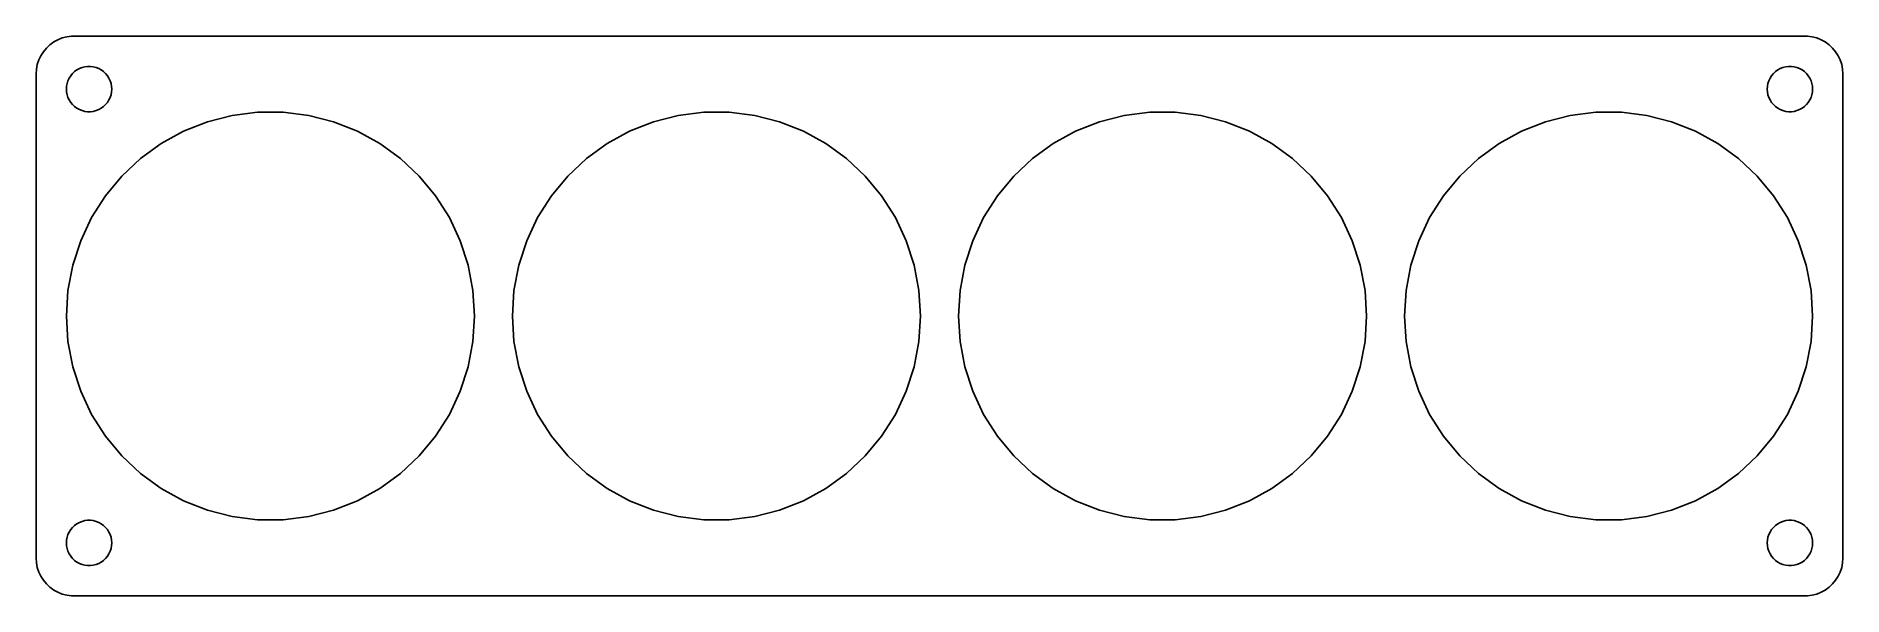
# Model space of a CAD drawing. Header units: metres. Extents: x -120 to 120, y -37 to 37.
import ezdxf

# ---------------------------------------------------------------- set-up
doc = ezdxf.new("R2010")
doc.units = ezdxf.units.M

msp = doc.modelspace()

# ---------------------------------------------------------------- linework, layer by layer
for p, q in [((-117.687, 35.8526), (-118.145, 35.4227)), ((-117.179, 36.2216), (-117.687, 35.8526)), ((-116.629, 36.5241), (-117.179, 36.2216)), ((-116.045, 36.7553), (-116.629, 36.5241)), ((-115.437, 36.9114), (-116.045, 36.7553)), ((-114.814, 36.9901), (-115.437, 36.9114)), ((114.814, 36.9901), (-114.814, 36.9901)), ((115.437, 36.9114), (114.814, 36.9901)), ((116.045, 36.7553), (115.437, 36.9114)), ((116.629, 36.5241), (116.045, 36.7553)), ((117.179, 36.2216), (116.629, 36.5241)), ((117.687, 35.8526), (117.179, 36.2216)), ((118.145, 35.4227), (117.687, 35.8526)), ((-119.149, 33.8406), (-119.343, 33.2434)), ((-118.882, 34.4088), (-119.149, 33.8406)), ((-118.545, 34.9389), (-118.882, 34.4088)), ((-118.145, 35.4227), (-118.545, 34.9389)), ((118.545, 34.9389), (118.145, 35.4227)), ((118.882, 34.4088), (118.545, 34.9389)), ((119.149, 33.8406), (118.882, 34.4088)), ((119.343, 33.2434), (119.149, 33.8406)), ((-119.461, 32.6267), (-119.5, 32)), ((-119.5, 32), (-119.5, -32)), ((-119.343, 33.2434), (-119.461, 32.6267)), ((-115.406, 30.7461), (-115.289, 31.1044)), ((-115.289, 31.1044), (-115.129, 31.4453)), ((-115.129, 31.4453), (-114.927, 31.7634)), ((-114.927, 31.7634), (-114.687, 32.0536)), ((-114.687, 32.0536), (-114.412, 32.3115)), ((-114.412, 32.3115), (-114.107, 32.533)), ((-114.107, 32.533), (-113.777, 32.7145)), ((-113.777, 32.7145), (-113.427, 32.8532)), ((-113.427, 32.8532), (-113.062, 32.9469)), ((-113.062, 32.9469), (-112.688, 32.9941)), ((-112.688, 32.9941), (-112.312, 32.9941)), ((-112.312, 32.9941), (-111.938, 32.9469)), ((-111.938, 32.9469), (-111.573, 32.8532)), ((-111.573, 32.8532), (-111.223, 32.7145)), ((-111.223, 32.7145), (-110.893, 32.533)), ((-110.893, 32.533), (-110.588, 32.3115)), ((-110.588, 32.3115), (-110.313, 32.0536)), ((-110.313, 32.0536), (-110.073, 31.7634)), ((-110.073, 31.7634), (-109.871, 31.4453)), ((-109.871, 31.4453), (-109.711, 31.1044)), ((-109.711, 31.1044), (-109.594, 30.7461)), ((109.594, 30.7461), (109.711, 31.1044)), ((109.711, 31.1044), (109.871, 31.4453)), ((109.871, 31.4453), (110.073, 31.7634)), ((110.073, 31.7634), (110.313, 32.0536)), ((110.313, 32.0536), (110.588, 32.3115)), ((110.588, 32.3115), (110.893, 32.533)), ((110.893, 32.533), (111.223, 32.7145)), ((111.223, 32.7145), (111.573, 32.8532)), ((111.573, 32.8532), (111.938, 32.9469)), ((111.938, 32.9469), (112.312, 32.9941)), ((112.312, 32.9941), (112.688, 32.9941)), ((112.688, 32.9941), (113.062, 32.9469)), ((113.062, 32.9469), (113.427, 32.8532)), ((113.427, 32.8532), (113.777, 32.7145)), ((113.777, 32.7145), (114.107, 32.533)), ((114.107, 32.533), (114.412, 32.3115)), ((114.412, 32.3115), (114.687, 32.0536)), ((114.687, 32.0536), (114.927, 31.7634)), ((114.927, 31.7634), (115.129, 31.4453)), ((115.129, 31.4453), (115.289, 31.1044)), ((115.289, 31.1044), (115.406, 30.7461)), ((119.461, 32.6267), (119.343, 33.2434)), ((119.5, 32), (119.461, 32.6267)), ((119.5, -32), (119.5, 32)), ((-115.5, 30), (-115.476, 30.376)), ((-115.476, 29.624), (-115.5, 30)), ((-115.476, 30.376), (-115.406, 30.7461)), ((-115.406, 29.2539), (-115.476, 29.624)), ((-115.289, 28.8956), (-115.406, 29.2539)), ((-115.129, 28.5547), (-115.289, 28.8956)), ((-109.711, 28.8956), (-109.871, 28.5547)), ((-109.594, 29.2539), (-109.711, 28.8956)), ((-109.594, 30.7461), (-109.524, 30.376)), ((-109.524, 29.624), (-109.594, 29.2539)), ((-109.524, 30.376), (-109.5, 30)), ((-109.5, 30), (-109.524, 29.624)), ((109.5, 30), (109.524, 30.376)), ((109.524, 29.624), (109.5, 30)), ((109.524, 30.376), (109.594, 30.7461)), ((109.594, 29.2539), (109.524, 29.624)), ((109.711, 28.8956), (109.594, 29.2539)), ((109.871, 28.5547), (109.711, 28.8956)), ((115.289, 28.8956), (115.129, 28.5547)), ((115.406, 29.2539), (115.289, 28.8956)), ((115.406, 30.7461), (115.476, 30.376)), ((115.476, 29.624), (115.406, 29.2539)), ((115.476, 30.376), (115.5, 30)), ((115.5, 30), (115.476, 29.624)), ((-114.927, 28.2366), (-115.129, 28.5547)), ((-114.687, 27.9464), (-114.927, 28.2366)), ((-114.412, 27.6884), (-114.687, 27.9464)), ((-114.107, 27.467), (-114.412, 27.6884)), ((-113.777, 27.2855), (-114.107, 27.467)), ((-113.427, 27.1468), (-113.777, 27.2855)), ((-113.062, 27.0531), (-113.427, 27.1468)), ((-112.688, 27.0059), (-113.062, 27.0531)), ((-112.312, 27.0059), (-112.688, 27.0059)), ((-111.938, 27.0531), (-112.312, 27.0059)), ((-111.573, 27.1468), (-111.938, 27.0531)), ((-111.223, 27.2855), (-111.573, 27.1468)), ((-110.893, 27.467), (-111.223, 27.2855)), ((-110.588, 27.6884), (-110.893, 27.467)), ((-110.313, 27.9464), (-110.588, 27.6884)), ((-110.073, 28.2366), (-110.313, 27.9464)), ((-109.871, 28.5547), (-110.073, 28.2366)), ((-96.8435, 25.6785), (-93.5593, 26.5217)), ((-93.5593, 26.5217), (-90.1953, 26.9467)), ((-90.1953, 26.9467), (-86.8047, 26.9467)), ((-86.8047, 26.9467), (-83.4407, 26.5217)), ((-83.4407, 26.5217), (-80.1565, 25.6785)), ((-37.8435, 25.6785), (-34.5593, 26.5217)), ((-34.5593, 26.5217), (-31.1953, 26.9467)), ((-31.1953, 26.9467), (-27.8046, 26.9467)), ((-27.8046, 26.9467), (-24.4407, 26.5217)), ((-24.4407, 26.5217), (-21.1565, 25.6785)), ((21.1565, 25.6785), (24.4407, 26.5217)), ((24.4407, 26.5217), (27.8046, 26.9467)), ((27.8046, 26.9467), (31.1953, 26.9467)), ((31.1953, 26.9467), (34.5593, 26.5217)), ((34.5593, 26.5217), (37.8435, 25.6785)), ((80.1565, 25.6785), (83.4407, 26.5217)), ((83.4407, 26.5217), (86.8047, 26.9467)), ((86.8047, 26.9467), (90.1953, 26.9467)), ((90.1953, 26.9467), (93.5593, 26.5217)), ((93.5593, 26.5217), (96.8435, 25.6785)), ((110.073, 28.2366), (109.871, 28.5547)), ((110.313, 27.9464), (110.073, 28.2366)), ((110.588, 27.6884), (110.313, 27.9464)), ((110.893, 27.467), (110.588, 27.6884)), ((111.223, 27.2855), (110.893, 27.467)), ((111.573, 27.1468), (111.223, 27.2855)), ((111.938, 27.0531), (111.573, 27.1468)), ((112.312, 27.0059), (111.938, 27.0531)), ((112.688, 27.0059), (112.312, 27.0059)), ((113.062, 27.0531), (112.688, 27.0059)), ((113.427, 27.1468), (113.062, 27.0531)), ((113.777, 27.2855), (113.427, 27.1468)), ((114.107, 27.467), (113.777, 27.2855)), ((114.412, 27.6884), (114.107, 27.467)), ((114.687, 27.9464), (114.412, 27.6884)), ((114.927, 28.2366), (114.687, 27.9464)), ((115.129, 28.5547), (114.927, 28.2366)), ((-102.967, 22.7968), (-99.996, 24.4303)), ((-99.996, 24.4303), (-96.8435, 25.6785)), ((-80.1565, 25.6785), (-77.004, 24.4303)), ((-77.004, 24.4303), (-74.0327, 22.7968)), ((-43.9673, 22.7968), (-40.996, 24.4303)), ((-40.996, 24.4303), (-37.8435, 25.6785)), ((-21.1565, 25.6785), (-18.004, 24.4303)), ((-18.004, 24.4303), (-15.0327, 22.7968)), ((15.0327, 22.7968), (18.004, 24.4303)), ((18.004, 24.4303), (21.1565, 25.6785)), ((37.8435, 25.6785), (40.996, 24.4303)), ((40.996, 24.4303), (43.9673, 22.7968)), ((74.0327, 22.7968), (77.004, 24.4303)), ((77.004, 24.4303), (80.1565, 25.6785)), ((96.8435, 25.6785), (99.996, 24.4303)), ((99.996, 24.4303), (102.967, 22.7968)), ((-105.71, 20.8038), (-102.967, 22.7968)), ((-74.0327, 22.7968), (-71.2896, 20.8038)), ((-46.7104, 20.8038), (-43.9673, 22.7968)), ((-15.0327, 22.7968), (-12.2896, 20.8038)), ((12.2896, 20.8038), (15.0327, 22.7968)), ((43.9673, 22.7968), (46.7104, 20.8038)), ((71.2896, 20.8038), (74.0327, 22.7968)), ((102.967, 22.7968), (105.71, 20.8038)), ((-108.182, 18.4828), (-105.71, 20.8038)), ((-71.2896, 20.8038), (-68.8178, 18.4828)), ((-49.1821, 18.4828), (-46.7104, 20.8038)), ((-12.2896, 20.8038), (-9.81784, 18.4828)), ((9.81784, 18.4828), (12.2896, 20.8038)), ((46.7104, 20.8038), (49.1821, 18.4828)), ((68.8178, 18.4828), (71.2896, 20.8038)), ((105.71, 20.8038), (108.182, 18.4828)), ((-110.343, 15.8702), (-108.182, 18.4828)), ((-68.8178, 18.4828), (-66.6565, 15.8702)), ((-51.3435, 15.8702), (-49.1821, 18.4828)), ((-9.81784, 18.4828), (-7.65654, 15.8702)), ((7.65654, 15.8702), (9.81784, 18.4828)), ((49.1821, 18.4828), (51.3435, 15.8702)), ((66.6565, 15.8702), (68.8178, 18.4828)), ((108.182, 18.4828), (110.343, 15.8702)), ((-112.16, 13.0073), (-110.343, 15.8702)), ((-66.6565, 15.8702), (-64.8397, 13.0073)), ((-53.1603, 13.0073), (-51.3435, 15.8702)), ((-7.65654, 15.8702), (-5.83971, 13.0073)), ((5.83971, 13.0073), (7.65654, 15.8702)), ((51.3435, 15.8702), (53.1603, 13.0073)), ((64.8397, 13.0073), (66.6565, 15.8702)), ((110.343, 15.8702), (112.16, 13.0073)), ((-113.604, 9.93936), (-112.16, 13.0073)), ((-64.8397, 13.0073), (-63.396, 9.93936)), ((-54.604, 9.93936), (-53.1603, 13.0073)), ((-5.83971, 13.0073), (-4.39603, 9.93936)), ((4.39603, 9.93936), (5.83971, 13.0073)), ((53.1603, 13.0073), (54.604, 9.93936)), ((63.396, 9.93936), (64.8397, 13.0073)), ((112.16, 13.0073), (113.604, 9.93936)), ((-114.652, 6.71461), (-113.604, 9.93936)), ((-63.396, 9.93936), (-62.3483, 6.71461)), ((-55.6517, 6.71461), (-54.604, 9.93936)), ((-4.39603, 9.93936), (-3.34825, 6.71461)), ((3.34825, 6.71461), (4.39603, 9.93936)), ((54.604, 9.93936), (55.6517, 6.71461)), ((62.3483, 6.71461), (63.396, 9.93936)), ((113.604, 9.93936), (114.652, 6.71461)), ((-115.287, 3.38399), (-114.652, 6.71461)), ((-62.3483, 6.71461), (-61.7129, 3.38399)), ((-56.2871, 3.38399), (-55.6517, 6.71461)), ((-3.34825, 6.71461), (-2.71289, 3.38399)), ((2.71289, 3.38399), (3.34825, 6.71461)), ((55.6517, 6.71461), (56.2871, 3.38399)), ((61.7129, 3.38399), (62.3483, 6.71461)), ((114.652, 6.71461), (115.287, 3.38399)), ((-115.5, 0), (-115.287, 3.38399)), ((-61.7129, 3.38399), (-61.5, 0)), ((-56.5, 0), (-56.2871, 3.38399)), ((-2.71289, 3.38399), (-2.5, 0)), ((2.5, 0), (2.71289, 3.38399)), ((56.2871, 3.38399), (56.5, 0)), ((61.5, 0), (61.7129, 3.38399)), ((115.287, 3.38399), (115.5, 0)), ((-115.287, -3.38399), (-115.5, 0)), ((-61.5, 0), (-61.7129, -3.38399)), ((-56.2871, -3.38399), (-56.5, 0)), ((-2.5, 0), (-2.71289, -3.38399)), ((2.71289, -3.38399), (2.5, 0)), ((56.5, 0), (56.2871, -3.38399)), ((61.7129, -3.38399), (61.5, 0)), ((115.5, 0), (115.287, -3.38399)), ((-114.652, -6.71461), (-115.287, -3.38399)), ((-61.7129, -3.38399), (-62.3483, -6.71461)), ((-55.6517, -6.71461), (-56.2871, -3.38399)), ((-2.71289, -3.38399), (-3.34825, -6.71461)), ((3.34825, -6.71461), (2.71289, -3.38399)), ((56.2871, -3.38399), (55.6517, -6.71461)), ((62.3483, -6.71461), (61.7129, -3.38399)), ((115.287, -3.38399), (114.652, -6.71461)), ((-113.604, -9.93936), (-114.652, -6.71461)), ((-62.3483, -6.71461), (-63.396, -9.93936)), ((-54.604, -9.93936), (-55.6517, -6.71461)), ((-3.34825, -6.71461), (-4.39603, -9.93936)), ((4.39603, -9.93936), (3.34825, -6.71461)), ((55.6517, -6.71461), (54.604, -9.93936)), ((63.396, -9.93936), (62.3483, -6.71461)), ((114.652, -6.71461), (113.604, -9.93936)), ((-112.16, -13.0073), (-113.604, -9.93936)), ((-63.396, -9.93936), (-64.8397, -13.0073)), ((-53.1603, -13.0073), (-54.604, -9.93936)), ((-4.39603, -9.93936), (-5.83971, -13.0073)), ((5.83971, -13.0073), (4.39603, -9.93936)), ((54.604, -9.93936), (53.1603, -13.0073)), ((64.8397, -13.0073), (63.396, -9.93936)), ((113.604, -9.93936), (112.16, -13.0073)), ((-110.343, -15.8702), (-112.16, -13.0073)), ((-64.8397, -13.0073), (-66.6565, -15.8702)), ((-51.3435, -15.8702), (-53.1603, -13.0073)), ((-5.83971, -13.0073), (-7.65654, -15.8702)), ((7.65654, -15.8702), (5.83971, -13.0073)), ((53.1603, -13.0073), (51.3435, -15.8702)), ((66.6565, -15.8702), (64.8397, -13.0073)), ((112.16, -13.0073), (110.343, -15.8702)), ((-108.182, -18.4828), (-110.343, -15.8702)), ((-66.6565, -15.8702), (-68.8178, -18.4828)), ((-49.1821, -18.4828), (-51.3435, -15.8702)), ((-7.65654, -15.8702), (-9.81784, -18.4828)), ((9.81784, -18.4828), (7.65654, -15.8702)), ((51.3435, -15.8702), (49.1821, -18.4828)), ((68.8178, -18.4828), (66.6565, -15.8702)), ((110.343, -15.8702), (108.182, -18.4828)), ((-105.71, -20.8038), (-108.182, -18.4828)), ((-68.8178, -18.4828), (-71.2896, -20.8038)), ((-46.7104, -20.8038), (-49.1821, -18.4828)), ((-9.81784, -18.4828), (-12.2896, -20.8038)), ((12.2896, -20.8038), (9.81784, -18.4828)), ((49.1821, -18.4828), (46.7104, -20.8038)), ((71.2896, -20.8038), (68.8178, -18.4828)), ((108.182, -18.4828), (105.71, -20.8038)), ((-102.967, -22.7968), (-105.71, -20.8038)), ((-71.2896, -20.8038), (-74.0327, -22.7968)), ((-43.9673, -22.7968), (-46.7104, -20.8038)), ((-12.2896, -20.8038), (-15.0327, -22.7968)), ((15.0327, -22.7968), (12.2896, -20.8038)), ((46.7104, -20.8038), (43.9673, -22.7968)), ((74.0327, -22.7968), (71.2896, -20.8038)), ((105.71, -20.8038), (102.967, -22.7968)), ((-99.996, -24.4303), (-102.967, -22.7968)), ((-74.0327, -22.7968), (-77.004, -24.4303)), ((-40.996, -24.4303), (-43.9673, -22.7968)), ((-15.0327, -22.7968), (-18.004, -24.4303)), ((18.004, -24.4303), (15.0327, -22.7968)), ((43.9673, -22.7968), (40.996, -24.4303)), ((77.004, -24.4303), (74.0327, -22.7968)), ((102.967, -22.7968), (99.996, -24.4303)), ((-96.8435, -25.6785), (-99.996, -24.4303)), ((-93.5593, -26.5217), (-96.8435, -25.6785)), ((-80.1565, -25.6785), (-83.4407, -26.5217)), ((-77.004, -24.4303), (-80.1565, -25.6785)), ((-37.8435, -25.6785), (-40.996, -24.4303)), ((-34.5593, -26.5217), (-37.8435, -25.6785)), ((-21.1565, -25.6785), (-24.4407, -26.5217)), ((-18.004, -24.4303), (-21.1565, -25.6785)), ((21.1565, -25.6785), (18.004, -24.4303)), ((24.4407, -26.5217), (21.1565, -25.6785)), ((37.8435, -25.6785), (34.5593, -26.5217)), ((40.996, -24.4303), (37.8435, -25.6785)), ((80.1565, -25.6785), (77.004, -24.4303)), ((83.4407, -26.5217), (80.1565, -25.6785)), ((96.8435, -25.6785), (93.5593, -26.5217)), ((99.996, -24.4303), (96.8435, -25.6785)), ((-115.289, -28.8956), (-115.129, -28.5547)), ((-115.129, -28.5547), (-114.927, -28.2366)), ((-114.927, -28.2366), (-114.687, -27.9464)), ((-114.687, -27.9464), (-114.412, -27.6884)), ((-114.412, -27.6884), (-114.107, -27.467)), ((-114.107, -27.467), (-113.777, -27.2855)), ((-113.777, -27.2855), (-113.427, -27.1468)), ((-113.427, -27.1468), (-113.062, -27.0531)), ((-113.062, -27.0531), (-112.688, -27.0059)), ((-112.688, -27.0059), (-112.312, -27.0059)), ((-112.312, -27.0059), (-111.938, -27.0531)), ((-111.938, -27.0531), (-111.573, -27.1468)), ((-111.573, -27.1468), (-111.223, -27.2855)), ((-111.223, -27.2855), (-110.893, -27.467)), ((-110.893, -27.467), (-110.588, -27.6884)), ((-110.588, -27.6884), (-110.313, -27.9464)), ((-110.313, -27.9464), (-110.073, -28.2366)), ((-110.073, -28.2366), (-109.871, -28.5547)), ((-109.871, -28.5547), (-109.711, -28.8956)), ((-90.1953, -26.9467), (-93.5593, -26.5217)), ((-86.8047, -26.9467), (-90.1953, -26.9467)), ((-83.4407, -26.5217), (-86.8047, -26.9467)), ((-31.1953, -26.9467), (-34.5593, -26.5217)), ((-27.8046, -26.9467), (-31.1953, -26.9467)), ((-24.4407, -26.5217), (-27.8046, -26.9467)), ((27.8046, -26.9467), (24.4407, -26.5217)), ((31.1953, -26.9467), (27.8046, -26.9467)), ((34.5593, -26.5217), (31.1953, -26.9467)), ((86.8047, -26.9467), (83.4407, -26.5217)), ((90.1953, -26.9467), (86.8047, -26.9467)), ((93.5593, -26.5217), (90.1953, -26.9467)), ((109.711, -28.8956), (109.871, -28.5547)), ((109.871, -28.5547), (110.073, -28.2366)), ((110.073, -28.2366), (110.313, -27.9464)), ((110.313, -27.9464), (110.588, -27.6884)), ((110.588, -27.6884), (110.893, -27.467)), ((110.893, -27.467), (111.223, -27.2855)), ((111.223, -27.2855), (111.573, -27.1468)), ((111.573, -27.1468), (111.938, -27.0531)), ((111.938, -27.0531), (112.312, -27.0059)), ((112.312, -27.0059), (112.688, -27.0059)), ((112.688, -27.0059), (113.062, -27.0531)), ((113.062, -27.0531), (113.427, -27.1468)), ((113.427, -27.1468), (113.777, -27.2855)), ((113.777, -27.2855), (114.107, -27.467)), ((114.107, -27.467), (114.412, -27.6884)), ((114.412, -27.6884), (114.687, -27.9464)), ((114.687, -27.9464), (114.927, -28.2366)), ((114.927, -28.2366), (115.129, -28.5547)), ((115.129, -28.5547), (115.289, -28.8956)), ((-115.5, -30), (-115.476, -29.624)), ((-115.476, -30.376), (-115.5, -30)), ((-115.476, -29.624), (-115.406, -29.2539)), ((-115.406, -30.7461), (-115.476, -30.376)), ((-115.406, -29.2539), (-115.289, -28.8956)), ((-115.289, -31.1044), (-115.406, -30.7461)), ((-109.711, -28.8956), (-109.594, -29.2539)), ((-109.594, -30.7461), (-109.711, -31.1044)), ((-109.594, -29.2539), (-109.524, -29.624)), ((-109.524, -30.376), (-109.594, -30.7461)), ((-109.524, -29.624), (-109.5, -30)), ((-109.5, -30), (-109.524, -30.376)), ((109.5, -30), (109.524, -29.624)), ((109.524, -30.376), (109.5, -30)), ((109.524, -29.624), (109.594, -29.2539)), ((109.594, -30.7461), (109.524, -30.376)), ((109.594, -29.2539), (109.711, -28.8956)), ((109.711, -31.1044), (109.594, -30.7461)), ((115.289, -28.8956), (115.406, -29.2539)), ((115.406, -30.7461), (115.289, -31.1044)), ((115.406, -29.2539), (115.476, -29.624)), ((115.476, -30.376), (115.406, -30.7461)), ((115.476, -29.624), (115.5, -30)), ((115.5, -30), (115.476, -30.376)), ((-119.5, -32), (-119.461, -32.6267)), ((-119.461, -32.6267), (-119.343, -33.2434)), ((-119.343, -33.2434), (-119.149, -33.8406)), ((-115.129, -31.4453), (-115.289, -31.1044)), ((-114.927, -31.7634), (-115.129, -31.4453)), ((-114.687, -32.0536), (-114.927, -31.7634)), ((-114.412, -32.3115), (-114.687, -32.0536)), ((-114.107, -32.533), (-114.412, -32.3115)), ((-113.777, -32.7145), (-114.107, -32.533)), ((-113.427, -32.8532), (-113.777, -32.7145)), ((-113.062, -32.9469), (-113.427, -32.8532)), ((-112.688, -32.9941), (-113.062, -32.9469)), ((-112.312, -32.9941), (-112.688, -32.9941)), ((-111.938, -32.9469), (-112.312, -32.9941)), ((-111.573, -32.8532), (-111.938, -32.9469)), ((-111.223, -32.7145), (-111.573, -32.8532)), ((-110.893, -32.533), (-111.223, -32.7145)), ((-110.588, -32.3115), (-110.893, -32.533)), ((-110.313, -32.0536), (-110.588, -32.3115)), ((-110.073, -31.7634), (-110.313, -32.0536)), ((-109.871, -31.4453), (-110.073, -31.7634)), ((-109.711, -31.1044), (-109.871, -31.4453)), ((109.871, -31.4453), (109.711, -31.1044)), ((110.073, -31.7634), (109.871, -31.4453)), ((110.313, -32.0536), (110.073, -31.7634)), ((110.588, -32.3115), (110.313, -32.0536)), ((110.893, -32.533), (110.588, -32.3115)), ((111.223, -32.7145), (110.893, -32.533)), ((111.573, -32.8532), (111.223, -32.7145)), ((111.938, -32.9469), (111.573, -32.8532)), ((112.312, -32.9941), (111.938, -32.9469)), ((112.688, -32.9941), (112.312, -32.9941)), ((113.062, -32.9469), (112.688, -32.9941)), ((113.427, -32.8532), (113.062, -32.9469)), ((113.777, -32.7145), (113.427, -32.8532)), ((114.107, -32.533), (113.777, -32.7145)), ((114.412, -32.3115), (114.107, -32.533)), ((114.687, -32.0536), (114.412, -32.3115)), ((114.927, -31.7634), (114.687, -32.0536)), ((115.129, -31.4453), (114.927, -31.7634)), ((115.289, -31.1044), (115.129, -31.4453)), ((119.149, -33.8406), (119.343, -33.2434)), ((119.343, -33.2434), (119.461, -32.6267)), ((119.461, -32.6267), (119.5, -32)), ((-119.149, -33.8406), (-118.882, -34.4088)), ((-118.882, -34.4088), (-118.545, -34.9389)), ((-118.545, -34.9389), (-118.145, -35.4227)), ((-118.145, -35.4227), (-117.687, -35.8526)), ((117.687, -35.8526), (118.145, -35.4227)), ((118.145, -35.4227), (118.545, -34.9389)), ((118.545, -34.9389), (118.882, -34.4088)), ((118.882, -34.4088), (119.149, -33.8406)), ((-117.687, -35.8526), (-117.179, -36.2216)), ((-117.179, -36.2216), (-116.629, -36.5241)), ((-116.629, -36.5241), (-116.045, -36.7553)), ((-116.045, -36.7553), (-115.437, -36.9114)), ((-115.437, -36.9114), (-114.814, -36.9901)), ((-114.814, -36.9901), (114.814, -36.9901)), ((114.814, -36.9901), (115.437, -36.9114)), ((115.437, -36.9114), (116.045, -36.7553)), ((116.045, -36.7553), (116.629, -36.5241)), ((116.629, -36.5241), (117.179, -36.2216)), ((117.179, -36.2216), (117.687, -35.8526))]:
    msp.add_line(p, q)

doc.saveas('drawing.dxf')
